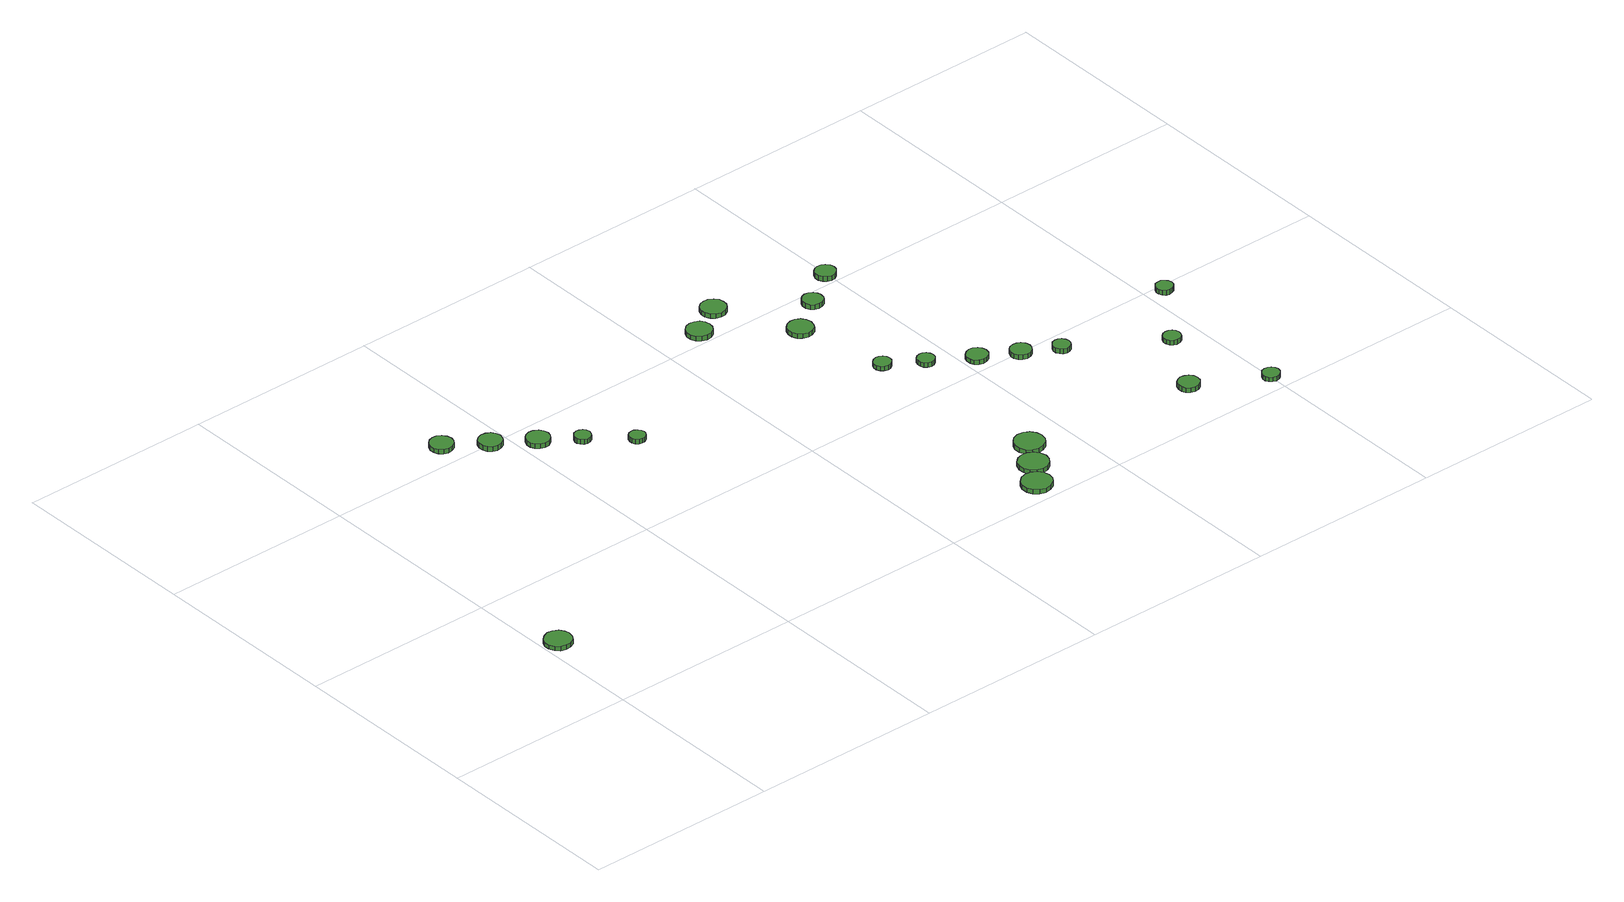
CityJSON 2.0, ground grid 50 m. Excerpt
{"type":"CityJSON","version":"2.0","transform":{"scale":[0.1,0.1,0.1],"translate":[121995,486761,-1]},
"CityObjects":{
"tree1":{"type":"SolitaryVegetationObject","attributes":{"function":"something"},"geometry":[{"type":"MultiSurface","lod":"1","boundaries":[[[0,1,2,3,4,5,6,7,8,9,10,11,12,13,14]],[[15,16,17,18,19,20,21,22,23,24,25,26,27,28,29]],[[0,29,28,1]],[[1,28,27,2]],[[2,27,26,3]],[[3,26,25,4]],[[4,25,24,5]],[[5,24,23,6]],[[6,23,22,7]],[[7,22,21,8]],[[8,21,20,9]],[[9,20,19,10]],[[10,19,18,11]],[[11,18,17,12]],[[12,17,16,13]],[[13,16,15,14]],[[14,15,29,0]]]}]},
"tree2":{"type":"SolitaryVegetationObject","attributes":{"function":"something"},"geometry":[{"type":"MultiSurface","lod":"1","boundaries":[[[30,31,32,33,34,35,36,37,38,39,40,41,42,43,44]],[[45,46,47,48,49,50,51,52,53,54,55,56,57,58,59]],[[30,59,58,31]],[[31,58,57,32]],[[32,57,56,33]],[[33,56,55,34]],[[34,55,54,35]],[[35,54,53,36]],[[36,53,52,37]],[[37,52,51,38]],[[38,51,50,39]],[[39,50,49,40]],[[40,49,48,41]],[[41,48,47,42]],[[42,47,46,43]],[[43,46,45,44]],[[44,45,59,30]]]}]},
"tree3":{"type":"SolitaryVegetationObject","attributes":{"function":"something"},"geometry":[{"type":"MultiSurface","lod":"1","boundaries":[[[60,61,62,63,64,65,66,67,68,69,70,71,72,73,74]],[[75,76,77,78,79,80,81,82,83,84,85,86,87,88,89]],[[60,89,88,61]],[[61,88,87,62]],[[62,87,86,63]],[[63,86,85,64]],[[64,85,84,65]],[[65,84,83,66]],[[66,83,82,67]],[[67,82,81,68]],[[68,81,80,69]],[[69,80,79,70]],[[70,79,78,71]],[[71,78,77,72]],[[72,77,76,73]],[[73,76,75,74]],[[74,75,89,60]]]}]},
"tree4":{"type":"SolitaryVegetationObject","attributes":{"function":"something"},"geometry":[{"type":"MultiSurface","lod":"1","boundaries":[[[90,91,92,93,94,95,96,97,98,99,100,101,102,103,104]],[[105,106,107,108,109,110,111,112,113,114,115,116,117,118,119]],[[90,119,118,91]],[[91,118,117,92]],[[92,117,116,93]],[[93,116,115,94]],[[94,115,114,95]],[[95,114,113,96]],[[96,113,112,97]],[[97,112,111,98]],[[98,111,110,99]],[[99,110,109,100]],[[100,109,108,101]],[[101,108,107,102]],[[102,107,106,103]],[[103,106,105,104]],[[104,105,119,90]]]}]},
"tree5":{"type":"SolitaryVegetationObject","attributes":{"function":"something"},"geometry":[{"type":"MultiSurface","lod":"1","boundaries":[[[120,121,122,123,124,125,126,127,128,129,130,131,132,133,134]],[[135,136,137,138,139,140,141,142,143,144,145,146,147,148,149]],[[120,149,148,121]],[[121,148,147,122]],[[122,147,146,123]],[[123,146,145,124]],[[124,145,144,125]],[[125,144,143,126]],[[126,143,142,127]],[[127,142,141,128]],[[128,141,140,129]],[[129,140,139,130]],[[130,139,138,131]],[[131,138,137,132]],[[132,137,136,133]],[[133,136,135,134]],[[134,135,149,120]]]}]},
"tree6":{"type":"SolitaryVegetationObject","attributes":{"function":"something"},"geometry":[{"type":"MultiSurface","lod":"1","boundaries":[[[150,151,152,153,154,155,156,157,158,159,160,161,162,163,164]],[[165,166,167,168,169,170,171,172,173,174,175,176,177,178,179]],[[150,179,178,151]],[[151,178,177,152]],[[152,177,176,153]],[[153,176,175,154]],[[154,175,174,155]],[[155,174,173,156]],[[156,173,172,157]],[[157,172,171,158]],[[158,171,170,159]],[[159,170,169,160]],[[160,169,168,161]],[[161,168,167,162]],[[162,167,166,163]],[[163,166,165,164]],[[164,165,179,150]]]}]},
"tree7":{"type":"SolitaryVegetationObject","attributes":{"function":"something"},"geometry":[{"type":"MultiSurface","lod":"1","boundaries":[[[180,181,182,183,184,185,186,187,188,189,190,191,192,193,194]],[[195,196,197,198,199,200,201,202,203,204,205,206,207,208,209]],[[180,209,208,181]],[[181,208,207,182]],[[182,207,206,183]],[[183,206,205,184]],[[184,205,204,185]],[[185,204,203,186]],[[186,203,202,187]],[[187,202,201,188]],[[188,201,200,189]],[[189,200,199,190]],[[190,199,198,191]],[[191,198,197,192]],[[192,197,196,193]],[[193,196,195,194]],[[194,195,209,180]]]}]},
"tree8":{"type":"SolitaryVegetationObject","attributes":{"function":"something"},"geometry":[{"type":"MultiSurface","lod":"1","boundaries":[[[210,211,212,213,214,215,216,217,218,219,220,221,222,223,224]],[[225,226,227,228,229,230,231,232,233,234,235,236,237,238,239]],[[210,239,238,211]],[[211,238,237,212]],[[212,237,236,213]],[[213,236,235,214]],[[214,235,234,215]],[[215,234,233,216]],[[216,233,232,217]],[[217,232,231,218]],[[218,231,230,219]],[[219,230,229,220]],[[220,229,228,221]],[[221,228,227,222]],[[222,227,226,223]],[[223,226,225,224]],[[224,225,239,210]]]}]},
"tree9":{"type":"SolitaryVegetationObject","attributes":{"function":"something"},"geometry":[{"type":"MultiSurface","lod":"1","boundaries":[[[240,241,242,243,244,245,246,247,248,249,250,251,252,253,254]],[[255,256,257,258,259,260,261,262,263,264,265,266,267,268,269]],[[240,269,268,241]],[[241,268,267,242]],[[242,267,266,243]],[[243,266,265,244]],[[244,265,264,245]],[[245,264,263,246]],[[246,263,262,247]],[[247,262,261,248]],[[248,261,260,249]],[[249,260,259,250]],[[250,259,258,251]],[[251,258,257,252]],[[252,257,256,253]],[[253,256,255,254]],[[254,255,269,240]]]}]},
"tree10":{"type":"SolitaryVegetationObject","attributes":{"function":"something"},"geometry":[{"type":"MultiSurface","lod":"1","boundaries":[[[270,271,272,273,274,275,276,277,278,279,280,281,282,283,284]],[[285,286,287,288,289,290,291,292,293,294,295,296,297,298,299]],[[270,299,298,271]],[[271,298,297,272]],[[272,297,296,273]],[[273,296,295,274]],[[274,295,294,275]],[[275,294,293,276]],[[276,293,292,277]],[[277,292,291,278]],[[278,291,290,279]],[[279,290,289,280]],[[280,289,288,281]],[[281,288,287,282]],[[282,287,286,283]],[[283,286,285,284]],[[284,285,299,270]]]}]},
"tree11":{"type":"SolitaryVegetationObject","attributes":{"function":"something"},"geometry":[{"type":"MultiSurface","lod":"1","boundaries":[[[300,301,302,303,304,305,306,307,308,309,310,311,312,313,314]],[[315,316,317,318,319,320,321,322,323,324,325,326,327,328,329]],[[300,329,328,301]],[[301,328,327,302]],[[302,327,326,303]],[[303,326,325,304]],[[304,325,324,305]],[[305,324,323,306]],[[306,323,322,307]],[[307,322,321,308]],[[308,321,320,309]],[[309,320,319,310]],[[310,319,318,311]],[[311,318,317,312]],[[312,317,316,313]],[[313,316,315,314]],[[314,315,329,300]]]}]},
"tree12":{"type":"SolitaryVegetationObject","attributes":{"function":"something"},"geometry":[{"type":"MultiSurface","lod":"1","boundaries":[[[330,331,332,333,334,335,336,337,338,339,340,341,342,343,344]],[[345,346,347,348,349,350,351,352,353,354,355,356,357,358,359]],[[330,359,358,331]],[[331,358,357,332]],[[332,357,356,333]],[[333,356,355,334]],[[334,355,354,335]],[[335,354,353,336]],[[336,353,352,337]],[[337,352,351,338]],[[338,351,350,339]],[[339,350,349,340]],[[340,349,348,341]],[[341,348,347,342]],[[342,347,346,343]],[[343,346,345,344]],[[344,345,359,330]]]}]},
"tree13":{"type":"SolitaryVegetationObject","attributes":{"function":"something"},"geometry":[{"type":"MultiSurface","lod":"1","boundaries":[[[360,361,362,363,364,365,366,367,368,369,370,371,372,373,374]],[[375,376,377,378,379,380,381,382,383,384,385,386,387,388,389]],[[360,389,388,361]],[[361,388,387,362]],[[362,387,386,363]],[[363,386,385,364]],[[364,385,384,365]],[[365,384,383,366]],[[366,383,382,367]],[[367,382,381,368]],[[368,381,380,369]],[[369,380,379,370]],[[370,379,378,371]],[[371,378,377,372]],[[372,377,376,373]],[[373,376,375,374]],[[374,375,389,360]]]}]},
"tree14":{"type":"SolitaryVegetationObject","attributes":{"function":"something"},"geometry":[{"type":"MultiSurface","lod":"1","boundaries":[[[390,391,392,393,394,395,396,397,398,399,400,401,402,403,404]],[[405,406,407,408,409,410,411,412,413,414,415,416,417,418,419]],[[390,419,418,391]],[[391,418,417,392]],[[392,417,416,393]],[[393,416,415,394]],[[394,415,414,395]],[[395,414,413,396]],[[396,413,412,397]],[[397,412,411,398]],[[398,411,410,399]],[[399,410,409,400]],[[400,409,408,401]],[[401,408,407,402]],[[402,407,406,403]],[[403,406,405,404]],[[404,405,419,390]]]}]},
"tree15":{"type":"SolitaryVegetationObject","attributes":{"function":"something"},"geometry":[{"type":"MultiSurface","lod":"1","boundaries":[[[420,421,422,423,424,425,426,427,428,429,430,431,432,433,434]],[[435,436,437,438,439,440,441,442,443,444,445,446,447,448,449]],[[420,449,448,421]],[[421,448,447,422]],[[422,447,446,423]],[[423,446,445,424]],[[424,445,444,425]],[[425,444,443,426]],[[426,443,442,427]],[[427,442,441,428]],[[428,441,440,429]],[[429,440,439,430]],[[430,439,438,431]],[[431,438,437,432]],[[432,437,436,433]],[[433,436,435,434]],[[434,435,449,420]]]}]},
"tree16":{"type":"SolitaryVegetationObject","attributes":{"function":"something"},"geometry":[{"type":"MultiSurface","lod":"1","boundaries":[[[450,451,452,453,454,455,456,457,458,459,460,461,462,463,464]],[[465,466,467,468,469,470,471,472,473,474,475,476,477,478,479]],[[450,479,478,451]],[[451,478,477,452]],[[452,477,476,453]],[[453,476,475,454]],[[454,475,474,455]],[[455,474,473,456]],[[456,473,472,457]],[[457,472,471,458]],[[458,471,470,459]],[[459,470,469,460]],[[460,469,468,461]],[[461,468,467,462]],[[462,467,466,463]],[[463,466,465,464]],[[464,465,479,450]]]}]},
"tree17":{"type":"SolitaryVegetationObject","attributes":{"function":"something"},"geometry":[{"type":"MultiSurface","lod":"1","boundaries":[[[480,481,482,483,484,485,486,487,488,489,490,491,492,493,494]],[[495,496,497,498,499,500,501,502,503,504,505,506,507,508,509]],[[480,509,508,481]],[[481,508,507,482]],[[482,507,506,483]],[[483,506,505,484]],[[484,505,504,485]],[[485,504,503,486]],[[486,503,502,487]],[[487,502,501,488]],[[488,501,500,489]],[[489,500,499,490]],[[490,499,498,491]],[[491,498,497,492]],[[492,497,496,493]],[[493,496,495,494]],[[494,495,509,480]]]}]},
"tree18":{"type":"SolitaryVegetationObject","attributes":{"function":"something"},"geometry":[{"type":"MultiSurface","lod":"1","boundaries":[[[510,511,512,513,514,515,516,517,518,519,520,521,522,523,524]],[[525,526,527,528,529,530,531,532,533,534,535,536,537,538,539]],[[510,539,538,511]],[[511,538,537,512]],[[512,537,536,513]],[[513,536,535,514]],[[514,535,534,515]],[[515,534,533,516]],[[516,533,532,517]],[[517,532,531,518]],[[518,531,530,519]],[[519,530,529,520]],[[520,529,528,521]],[[521,528,527,522]],[[522,527,526,523]],[[523,526,525,524]],[[524,525,539,510]]]}]},
"tree19":{"type":"SolitaryVegetationObject","attributes":{"function":"something"},"geometry":[{"type":"MultiSurface","lod":"1","boundaries":[[[540,541,542,543,544,545,546,547,548,549,550,551,552,553,554]],[[555,556,557,558,559,560,561,562,563,564,565,566,567,568,569]],[[540,569,568,541]],[[541,568,567,542]],[[542,567,566,543]],[[543,566,565,544]],[[544,565,564,545]],[[545,564,563,546]],[[546,563,562,547]],[[547,562,561,548]],[[548,561,560,549]],[[549,560,559,550]],[[550,559,558,551]],[[551,558,557,552]],[[552,557,556,553]],[[553,556,555,554]],[[554,555,569,540]]]}]},
"tree20":{"type":"SolitaryVegetationObject","attributes":{"function":"something"},"geometry":[{"type":"MultiSurface","lod":"1","boundaries":[[[570,571,572,573,574,575,576,577,578,579,580,581,582,583,584]],[[585,586,587,588,589,590,591,592,593,594,595,596,597,598,599]],[[570,599,598,571]],[[571,598,597,572]],[[572,597,596,573]],[[573,596,595,574]],[[574,595,594,575]],[[575,594,593,576]],[[576,593,592,577]],[[577,592,591,578]],[[578,591,590,579]],[[579,590,589,580]],[[580,589,588,581]],[[581,588,587,582]],[[582,587,586,583]],[[583,586,585,584]],[[584,585,599,570]]]}]},
"tree21":{"type":"SolitaryVegetationObject","attributes":{"function":"something"},"geometry":[{"type":"MultiSurface","lod":"1","boundaries":[[[600,601,602,603,604,605,606,607,608,609,610,611,612,613,614]],[[615,616,617,618,619,620,621,622,623,624,625,626,627,628,629]],[[600,629,628,601]],[[601,628,627,602]],[[602,627,626,603]],[[603,626,625,604]],[[604,625,624,605]],[[605,624,623,606]],[[606,623,622,607]],[[607,622,621,608]],[[608,621,620,609]],[[609,620,619,610]],[[610,619,618,611]],[[611,618,617,612]],[[612,617,616,613]],[[613,616,615,614]],[[614,615,629,600]]]}]},
"tree22":{"type":"SolitaryVegetationObject","attributes":{"function":"something"},"geometry":[{"type":"MultiSurface","lod":"1","boundaries":[[[630,631,632,633,634,635,636,637,638,639,640,641,642,643,644]],[[645,646,647,648,649,650,651,652,653,654,655,656,657,658,659]],[[630,659,658,631]],[[631,658,657,632]],[[632,657,656,633]],[[633,656,655,634]],[[634,655,654,635]],[[635,654,653,636]],[[636,653,652,637]],[[637,652,651,638]],[[638,651,650,639]],[[639,650,649,640]],[[640,649,648,641]],[[641,648,647,642]],[[642,647,646,643]],[[643,646,645,644]],[[644,645,659,630]]]}]},
"tree23":{"type":"SolitaryVegetationObject","attributes":{"function":"something"},"geometry":[{"type":"MultiSurface","lod":"1","boundaries":[[[660,661,662,663,664,665,666,667,668,669,670,671,672,673,674]],[[675,676,677,678,679,680,681,682,683,684,685,686,687,688,689]],[[660,689,688,661]],[[661,688,687,662]],[[662,687,686,663]],[[663,686,685,664]],[[664,685,684,665]],[[665,684,683,666]],[[666,683,682,667]],[[667,682,681,668]],[[668,681,680,669]],[[669,680,679,670]],[[670,679,678,671]],[[671,678,677,672]],[[672,677,676,673]],[[673,676,675,674]],[[674,675,689,660]]]}]}
},
"vertices":[
[76,276,19],[73,289,19],[65,301,19],[52,308,19],[38,310,19],[25,305,19],[14,296,19],[8,283,19],[8,269,19],[14,256,19],[25,246,19],[38,242,19],[52,243,19],[65,250,19],[73,262,19],[73,262,7],[65,250,7],[52,243,7],[38,242,7],[25,246,7],[14,256,7],[8,269,7],[8,283,7],[14,296,7],[25,305,7],[38,310,7],[52,308,7],[65,301,7],[73,289,7],[76,276,7],
[382,1051,32],[379,1063,32],[372,1073,32],[361,1080,32],[349,1081,32],[337,1077,32],[328,1069,32],[323,1057,32],[323,1045,32],[328,1034,32],[337,1026,32],[349,1022,32],[361,1023,32],[372,1029,32],[379,1039,32],[379,1039,20],[372,1029,20],[361,1023,20],[349,1022,20],[337,1026,20],[328,1034,20],[323,1045,20],[323,1057,20],[328,1069,20],[337,1077,20],[349,1081,20],[361,1080,20],[372,1073,20],[379,1063,20],[382,1051,20],
[474,986,33],[471,998,33],[464,1008,33],[453,1014,33],[441,1016,33],[429,1012,33],[420,1004,33],[415,992,33],[415,980,33],[420,969,33],[429,960,33],[441,957,33],[453,958,33],[464,964,33],[471,974,33],[471,974,20],[464,964,20],[453,958,20],[441,957,20],[429,960,20],[420,969,20],[415,980,20],[415,992,20],[420,1004,20],[429,1012,20],[441,1016,20],[453,1014,20],[464,1008,20],[471,998,20],[474,986,20],
[565,924,32],[562,936,32],[555,946,32],[544,953,32],[532,954,32],[520,950,32],[511,942,32],[506,931,32],[506,918,32],[511,907,32],[520,899,32],[532,895,32],[544,896,32],[555,902,32],[562,912,32],[562,912,20],[555,902,20],[544,896,20],[532,895,20],[520,899,20],[511,907,20],[506,918,20],[506,931,20],[511,942,20],[520,950,20],[532,954,20],[544,953,20],[555,946,20],[562,936,20],[565,924,20],
[641,866,32],[639,875,32],[634,882,32],[626,886,32],[618,887,32],[609,884,32],[603,878,32],[599,870,32],[599,862,32],[603,854,32],[609,848,32],[618,845,32],[626,846,32],[634,850,32],[639,857,32],[639,857,19],[634,850,19],[626,846,19],[618,845,19],[609,848,19],[603,854,19],[599,862,19],[599,870,19],[603,878,19],[609,884,19],[618,887,19],[626,886,19],[634,882,19],[639,875,19],[641,866,19],
[735,783,33],[733,791,33],[728,798,33],[720,803,33],[712,803,33],[704,801,33],[697,795,33],[694,787,33],[694,779,33],[697,771,33],[704,765,33],[712,763,33],[720,763,33],[728,768,33],[733,775,33],[733,775,21],[728,768,21],[720,763,21],[712,763,21],[704,765,21],[697,771,21],[694,779,21],[694,787,21],[697,795,21],[704,801,21],[712,803,21],[720,803,21],[728,798,21],[733,791,21],[735,783,21],
[1330,47,29],[1327,62,29],[1318,75,29],[1304,83,29],[1288,85,29],[1273,80,29],[1261,69,29],[1255,55,29],[1255,39,29],[1261,25,29],[1273,14,29],[1288,9,29],[1304,11,29],[1318,19,29],[1327,32,29],[1327,32,17],[1318,19,17],[1304,11,17],[1288,9,17],[1273,14,17],[1261,25,17],[1255,39,17],[1255,55,17],[1261,69,17],[1273,80,17],[1288,85,17],[1304,83,17],[1318,75,17],[1327,62,17],[1330,47,17],
[1375,111,31],[1371,127,31],[1362,139,31],[1349,147,31],[1333,149,31],[1318,144,31],[1306,134,31],[1300,119,31],[1300,103,31],[1306,89,31],[1318,78,31],[1333,73,31],[1349,75,31],[1362,83,31],[1371,96,31],[1371,96,19],[1362,83,19],[1349,75,19],[1333,73,19],[1318,78,19],[1306,89,19],[1300,103,19],[1300,119,19],[1306,134,19],[1318,144,19],[1333,149,19],[1349,147,19],[1362,139,19],[1371,127,19],[1375,111,19],
[1139,1024,33],[1136,1037,33],[1129,1048,33],[1117,1054,33],[1104,1056,33],[1091,1052,33],[1081,1043,33],[1076,1031,33],[1076,1017,33],[1081,1005,33],[1091,996,33],[1104,992,33],[1117,994,33],[1129,1000,33],[1136,1011,33],[1136,1011,20],[1129,1000,20],[1117,994,20],[1104,992,20],[1091,996,20],[1081,1005,20],[1076,1017,20],[1076,1031,20],[1081,1043,20],[1091,1052,20],[1104,1056,20],[1117,1054,20],[1129,1048,20],[1136,1037,20],[1139,1024,20],
[1420,179,33],[1417,194,33],[1408,207,33],[1394,215,33],[1378,217,33],[1363,212,33],[1352,201,33],[1345,187,33],[1345,171,33],[1352,156,33],[1363,146,33],[1378,141,33],[1394,143,33],[1408,151,33],[1417,163,33],[1417,163,21],[1408,151,21],[1394,143,21],[1378,141,21],[1363,146,21],[1352,156,21],[1345,171,21],[1345,187,21],[1352,201,21],[1363,212,21],[1378,217,21],[1394,215,21],[1408,207,21],[1417,194,21],[1420,179,21],
[1225,1076,31],[1223,1089,31],[1215,1099,31],[1203,1106,31],[1190,1107,31],[1177,1103,31],[1168,1095,31],[1162,1082,31],[1162,1069,31],[1168,1057,31],[1177,1048,31],[1190,1044,31],[1203,1045,31],[1215,1052,31],[1223,1063,31],[1223,1063,19],[1215,1052,19],[1203,1045,19],[1190,1044,19],[1177,1048,19],[1168,1057,19],[1162,1069,19],[1162,1082,19],[1168,1095,19],[1177,1103,19],[1190,1107,19],[1203,1106,19],[1215,1099,19],[1223,1089,19],[1225,1076,19],
[1357,643,38],[1355,652,38],[1350,659,38],[1342,664,38],[1333,665,38],[1324,662,38],[1317,656,38],[1313,648,38],[1313,639,38],[1317,630,38],[1324,624,38],[1333,621,38],[1342,622,38],[1350,627,38],[1355,634,38],[1355,634,26],[1350,627,26],[1342,622,26],[1333,621,26],[1324,624,26],[1317,630,26],[1313,639,26],[1313,648,26],[1317,656,26],[1324,662,26],[1333,665,26],[1342,664,26],[1350,659,26],[1355,652,26],[1357,643,26],
[1320,878,35],[1317,891,35],[1310,902,35],[1298,909,35],[1285,910,35],[1272,906,35],[1262,897,35],[1257,885,35],[1257,872,35],[1262,859,35],[1272,851,35],[1285,846,35],[1298,848,35],[1310,854,35],[1317,865,35],[1317,865,23],[1310,854,23],[1298,848,23],[1285,846,23],[1272,851,23],[1262,859,23],[1257,872,23],[1257,885,23],[1262,897,23],[1272,906,23],[1285,910,23],[1298,909,23],[1310,902,23],[1317,891,23],[1320,878,23],
[1443,590,37],[1441,599,37],[1436,606,37],[1428,611,37],[1419,612,37],[1410,609,37],[1403,603,37],[1400,595,37],[1400,586,37],[1403,577,37],[1410,571,37],[1419,568,37],[1428,569,37],[1436,574,37],[1441,581,37],[1441,581,25],[1436,574,25],[1428,569,25],[1419,568,25],[1410,571,25],[1403,577,25],[1400,586,25],[1400,595,25],[1403,603,25],[1410,609,25],[1419,612,25],[1428,611,25],[1436,606,25],[1441,599,25],[1443,590,25],
[1411,949,34],[1409,959,34],[1403,968,34],[1393,974,34],[1383,975,34],[1372,971,34],[1364,964,34],[1360,954,34],[1360,943,34],[1364,933,34],[1372,926,34],[1383,923,34],[1393,924,34],[1403,929,34],[1409,938,34],[1409,938,21],[1403,929,21],[1393,924,21],[1383,923,21],[1372,926,21],[1364,933,21],[1360,943,21],[1360,954,21],[1364,964,21],[1372,971,21],[1383,975,21],[1393,974,21],[1403,968,21],[1409,959,21],[1411,949,21],
[1549,527,36],[1547,538,36],[1540,547,36],[1530,553,36],[1519,554,36],[1509,550,36],[1500,543,36],[1496,533,36],[1496,522,36],[1500,511,36],[1509,504,36],[1519,501,36],[1530,502,36],[1540,507,36],[1547,516,36],[1547,516,24],[1540,507,24],[1530,502,24],[1519,501,24],[1509,504,24],[1500,511,24],[1496,522,24],[1496,533,24],[1500,543,24],[1509,550,24],[1519,554,24],[1530,553,24],[1540,547,24],[1547,538,24],[1549,527,24],
[1639,479,35],[1637,490,35],[1630,499,35],[1621,504,35],[1610,505,35],[1599,502,35],[1591,495,35],[1586,484,35],[1586,473,35],[1591,463,35],[1599,456,35],[1610,452,35],[1621,453,35],[1630,459,35],[1637,468,35],[1637,468,23],[1630,459,23],[1621,453,23],[1610,452,23],[1599,456,23],[1591,463,23],[1586,473,23],[1586,484,23],[1591,495,23],[1599,502,23],[1610,505,23],[1621,504,23],[1630,499,23],[1637,490,23],[1639,479,23],
[1510,1019,33],[1508,1030,33],[1501,1039,33],[1492,1044,33],[1481,1045,33],[1471,1042,33],[1463,1035,33],[1458,1025,33],[1458,1014,33],[1463,1004,33],[1471,997,33],[1481,993,33],[1492,994,33],[1501,1000,33],[1508,1009,33],[1508,1009,20],[1501,1000,20],[1492,994,20],[1481,993,20],[1471,997,20],[1463,1004,20],[1458,1014,20],[1458,1025,20],[1463,1035,20],[1471,1042,20],[1481,1045,20],[1492,1044,20],[1501,1039,20],[1508,1030,20],[1510,1019,20],
[1719,434,35],[1717,443,35],[1712,450,35],[1704,455,35],[1695,456,35],[1686,453,35],[1680,447,35],[1676,438,35],[1676,429,35],[1680,421,35],[1686,415,35],[1695,412,35],[1704,413,35],[1712,417,35],[1717,425,35],[1717,425,22],[1712,417,22],[1704,413,22],[1695,412,22],[1686,415,22],[1680,421,22],[1676,429,22],[1676,438,22],[1680,447,22],[1686,453,22],[1695,456,22],[1704,455,22],[1712,450,22],[1717,443,22],[1719,434,22],
[1846,127,34],[1844,138,34],[1837,147,34],[1827,152,34],[1816,154,34],[1806,150,34],[1797,143,34],[1793,132,34],[1793,121,34],[1797,111,34],[1806,104,34],[1816,100,34],[1827,101,34],[1837,107,34],[1844,116,34],[1844,116,21],[1837,107,21],[1827,101,21],[1816,100,21],[1806,104,21],[1797,111,21],[1793,121,21],[1793,132,21],[1797,143,21],[1806,150,21],[1816,154,21],[1827,152,21],[1837,147,21],[1844,138,21],[1846,127,21],
[2011,35,33],[2009,43,33],[2003,51,33],[1996,55,33],[1987,56,33],[1978,54,33],[1971,47,33],[1967,39,33],[1967,30,33],[1971,22,33],[1978,16,33],[1987,13,33],[1996,14,33],[2003,18,33],[2009,26,33],[2009,26,21],[2003,18,21],[1996,14,21],[1987,13,21],[1978,16,21],[1971,22,21],[1967,30,21],[1967,39,21],[1971,47,21],[1978,54,21],[1987,56,21],[1996,55,21],[2003,51,21],[2009,43,21],[2011,35,21],
[1936,298,34],[1934,307,34],[1929,314,34],[1921,318,34],[1912,319,34],[1903,317,34],[1897,311,34],[1893,302,34],[1893,293,34],[1897,285,34],[1903,279,34],[1912,276,34],[1921,277,34],[1929,281,34],[1934,289,34],[1934,289,21],[1929,281,21],[1921,277,21],[1912,276,21],[1903,279,21],[1897,285,21],[1893,293,21],[1893,302,21],[1897,311,21],[1903,317,21],[1912,319,21],[1921,318,21],[1929,314,21],[1934,307,21],[1936,298,21],
[2058,467,33],[2056,476,33],[2050,483,33],[2043,488,33],[2034,488,33],[2025,486,33],[2019,480,33],[2015,472,33],[2015,463,33],[2019,454,33],[2025,448,33],[2034,446,33],[2043,447,33],[2050,451,33],[2056,458,33],[2056,458,20],[2050,451,20],[2043,447,20],[2034,446,20],[2025,448,20],[2019,454,20],[2015,463,20],[2015,472,20],[2019,480,20],[2025,486,20],[2034,488,20],[2043,488,20],[2050,483,20],[2056,476,20],[2058,467,20]
]}
